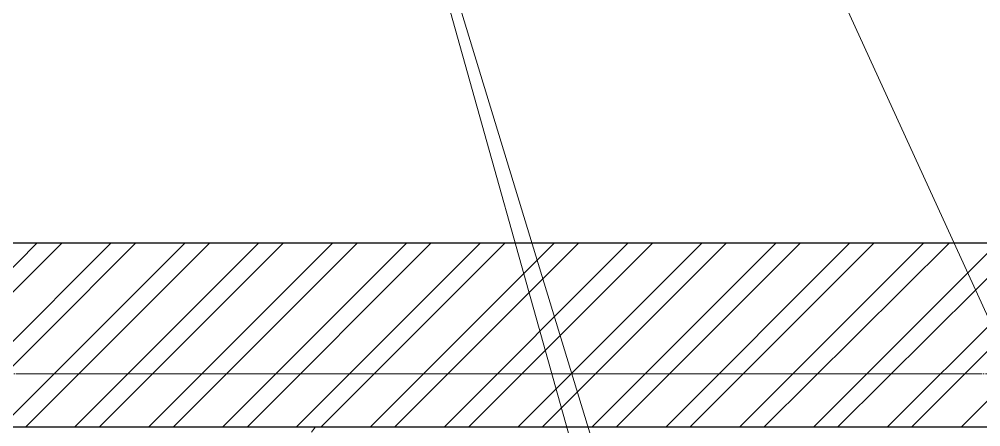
# Model space of a CAD drawing. Header units: millimetres. Extents: x -10178924 to 11692288, y -947381 to 58396.
# Drawn here: x 770277 to 773199, y -780951 to -779713 of the extents above; entities that cross this region are included whole.
import ezdxf

# ---------------------------------------------------------------- set-up
doc = ezdxf.new("R2010")
doc.units = ezdxf.units.MM
doc.linetypes.add('осевая', pattern=[50.8, 31.75, -6.35, 6.35, -6.35])
for name, color, linetype, true_color in [('PDF _Перегородки', 7, 'Continuous', 0x0037dd), ('PDF _Размеры осевые', 7, 'Continuous', 0x5d6970), ('PDF _штриховка', 7, 'Continuous', 0x95834a)]:
    doc.layers.add(name, color=color, linetype=linetype, true_color=true_color)
doc.layers.add('PDF _Стены.1', color=7, linetype='Continuous')
for name, color, linetype, lineweight in [('PDF _Текст', 7, 'Continuous', 5), ('Размеры осевые', 153, 'Continuous', 9), ('Стены.1', 7, 'Continuous', 25), ('ШТРИХОВКА', 252, 'Continuous', 15)]:
    doc.layers.add(name, color=color, linetype=linetype, lineweight=lineweight)

# ---------------------------------------------------------------- blocks, each defined once
blk = doc.blocks.new('A$C5282721b')
at = {"layer": 'ШТРИХОВКА', "ltscale": 100, "true_color": 0x000000, "transparency": 33554687}
h = blk.add_hatch(dxfattribs=at)
h.set_pattern_fill('ANSI31', color=18, scale=50)
h.set_pattern_definition([(45, (-79853.01, 26279.86), (-112.2532, 112.2532), [])])
h.paths.add_polyline_path([(54269.391, -3939.953), (54269.391, 398.057), (51072.983, 398.057), (51081.553, -161.943), (53709.571, -162.311), (53709.571, -3940.43)])
h.paths.add_polyline_path([(30340.503, -4591.943), (29940.503, -4591.943), (29940.683, -5161.423), (30340.683, -5161.423)])
h.paths.add_polyline_path([(29940.503, -3521.943), (30340.503, -3521.908), (30340.683, -162.311), (50990.793, -161.943), (51100, -161.943), (51100, 398.057), (29940.503, 398.057)])
at = {"layer": 'Размеры осевые', "color": 251, "linetype": 'осевая', "ltscale": 0.5, "transparency": 33554687}
blk.add_line((-9750, 0), (57900, 0), dxfattribs=at)
at = {"layer": 'Стены.1', "color": 18, "linetype": 'Continuous', "true_color": 0x000000, "transparency": 33554687, "flags": 128}
blk.add_lwpolyline([(-473.077, 398.057), (54269.391, 398.057)], dxfattribs=at)

msp = doc.modelspace()

# ---------------------------------------------------------------- linework, layer by layer
at = {"layer": 'PDF _Перегородки', "color": 5, "lineweight": 20}
msp.add_lwpolyline([(771165, -780968.2), (771177.7, -780951.3)], dxfattribs=at)
at = {"layer": 'PDF _Размеры осевые', "lineweight": 9}
for points in [[(770280.2, -780790.4), (770284.5, -780790.4), (770301.4, -780790.4)], [(770305.6, -780790.4), (770309.9, -780790.4), (770326.8, -780790.4)], [(770331, -780790.4), (770335.3, -780790.4), (770352.2, -780790.4)], [(770356.4, -780790.4), (770360.7, -780790.4), (770377.6, -780790.4)], [(770381.8, -780790.4), (770386.1, -780790.4), (770403, -780790.4)], [(770407.2, -780790.4), (770411.5, -780790.4), (770428.4, -780790.4)], [(770432.6, -780790.4), (770436.9, -780790.4), (770453.8, -780790.4)], [(770458, -780790.4), (770462.3, -780790.4), (770479.2, -780790.4)], [(770483.4, -780790.4), (770487.7, -780790.4), (770504.6, -780790.4)], [(770508.8, -780790.4), (770513.1, -780790.4), (770530, -780790.4)], [(770534.2, -780790.4), (770538.5, -780790.4), (770555.4, -780790.4)], [(770559.6, -780790.4), (770563.9, -780790.4), (770580.8, -780790.4)], [(770585, -780790.4), (770589.3, -780790.4), (770606.2, -780790.4)], [(770610.4, -780790.4), (770614.7, -780790.4), (770631.6, -780790.4)], [(770635.8, -780790.4), (770640.1, -780790.4), (770657, -780790.4)], [(770661.2, -780790.4), (770665.5, -780790.4), (770682.4, -780790.4)], [(770686.6, -780790.4), (770690.9, -780790.4), (770707.8, -780790.4)], [(770712, -780790.4), (770716.3, -780790.4), (770733.2, -780790.4)], [(770737.4, -780790.4), (770741.7, -780790.4), (770758.6, -780790.4)], [(770762.8, -780790.4), (770767.1, -780790.4), (770784, -780790.4)], [(770788.2, -780790.4), (770792.5, -780790.4), (770809.4, -780790.4)], [(770813.6, -780790.4), (770817.9, -780790.4), (770834.8, -780790.4)], [(770839, -780790.4), (770843.3, -780790.4), (770860.2, -780790.4)], [(770864.4, -780790.4), (770868.7, -780790.4), (770885.6, -780790.4)], [(770889.8, -780790.4), (770894.1, -780790.4), (770911, -780790.4)], [(770915.2, -780790.4), (770919.5, -780790.4), (770936.4, -780790.4)], [(770940.6, -780790.4), (770944.9, -780790.4), (770961.8, -780790.4)], [(770966, -780790.4), (770970.3, -780790.4), (770987.2, -780790.4)], [(770991.4, -780790.4), (770995.7, -780790.4), (771012.6, -780790.4)], [(771016.8, -780790.4), (771021.1, -780790.4), (771038, -780790.4)], [(771042.2, -780790.4), (771046.5, -780790.4), (771063.4, -780790.4)], [(771067.6, -780790.4), (771071.9, -780790.4), (771088.8, -780790.4)], [(771093, -780790.4), (771097.3, -780790.4), (771114.2, -780790.4)], [(771118.4, -780790.4), (771122.7, -780790.4), (771139.6, -780790.4)], [(771143.8, -780790.4), (771148.1, -780790.4), (771165, -780790.4)], [(771169.2, -780790.4), (771173.5, -780790.4), (771190.4, -780790.4)], [(771194.6, -780790.4), (771198.9, -780790.4), (771215.8, -780790.4)], [(771220, -780790.4), (771224.3, -780790.4), (771241.2, -780790.4)], [(771245.4, -780790.4), (771249.7, -780790.4), (771266.6, -780790.4)], [(771270.8, -780790.4), (771275.1, -780790.4), (771292, -780790.4)], [(771296.2, -780790.4), (771300.5, -780790.4), (771317.4, -780790.4)], [(771321.6, -780790.4), (771325.9, -780790.4), (771342.8, -780790.4)], [(771347, -780790.4), (771351.3, -780790.4), (771368.2, -780790.4)], [(771372.4, -780790.4), (771376.7, -780790.4), (771393.6, -780790.4)], [(771397.8, -780790.4), (771402.1, -780790.4), (771419, -780790.4)], [(771423.2, -780790.4), (771427.5, -780790.4), (771444.4, -780790.4)], [(771448.6, -780790.4), (771452.9, -780790.4), (771469.8, -780790.4)], [(771474, -780790.4), (771478.3, -780790.4), (771495.2, -780790.4)], [(771499.4, -780790.4), (771503.7, -780790.4), (771520.6, -780790.4)], [(771524.8, -780790.4), (771529.1, -780790.4), (771546, -780790.4)], [(771550.2, -780790.4), (771554.5, -780790.4), (771571.4, -780790.4)], [(771575.6, -780790.4), (771579.9, -780790.4), (771596.8, -780790.4)], [(771601, -780790.4), (771605.3, -780790.4), (771622.2, -780790.4)], [(771626.4, -780790.4), (771630.7, -780790.4), (771647.6, -780790.4)], [(771651.8, -780790.4), (771656.1, -780790.4), (771673, -780790.4)], [(771677.2, -780790.4), (771681.5, -780790.4), (771698.4, -780790.4)], [(771702.6, -780790.4), (771706.9, -780790.4), (771723.8, -780790.4)], [(771728, -780790.4), (771732.3, -780790.4), (771749.2, -780790.4)], [(771753.4, -780790.4), (771757.7, -780790.4), (771774.6, -780790.4)], [(771778.8, -780790.4), (771783.1, -780790.4), (771800, -780790.4)], [(771804.2, -780790.4), (771808.5, -780790.4), (771825.4, -780790.4)], [(771829.6, -780790.4), (771833.9, -780790.4), (771850.8, -780790.4)], [(771855, -780790.4), (771859.3, -780790.4), (771876.2, -780790.4)], [(771880.4, -780790.4), (771884.7, -780790.4), (771901.6, -780790.4)], [(771905.8, -780790.4), (771910.1, -780790.4), (771927, -780790.4)], [(771931.2, -780790.4), (771935.5, -780790.4), (771952.4, -780790.4)], [(771956.6, -780790.4), (771960.9, -780790.4), (771977.8, -780790.4)], [(771982, -780790.4), (771986.3, -780790.4), (772003.2, -780790.4)], [(772007.4, -780790.4), (772011.7, -780790.4), (772028.6, -780790.4)], [(772032.8, -780790.4), (772037.1, -780790.4), (772054, -780790.4)], [(772058.2, -780790.4), (772062.5, -780790.4), (772079.4, -780790.4)], [(772083.6, -780790.4), (772087.9, -780790.4), (772104.8, -780790.4)], [(772109, -780790.4), (772113.3, -780790.4), (772130.2, -780790.4)], [(772134.4, -780790.4), (772138.7, -780790.4), (772155.6, -780790.4)], [(772159.8, -780790.4), (772164.1, -780790.4), (772181, -780790.4)], [(772185.2, -780790.4), (772189.5, -780790.4), (772206.4, -780790.4)], [(772210.6, -780790.4), (772214.9, -780790.4), (772231.8, -780790.4)], [(772236, -780790.4), (772240.3, -780790.4), (772257.2, -780790.4)], [(772261.4, -780790.4), (772265.7, -780790.4), (772282.6, -780790.4)], [(772286.8, -780790.4), (772291.1, -780790.4), (772308, -780790.4)], [(772312.2, -780790.4), (772316.5, -780790.4), (772333.4, -780790.4)], [(772337.6, -780790.4), (772341.9, -780790.4), (772358.8, -780790.4)], [(772363, -780790.4), (772367.3, -780790.4), (772384.2, -780790.4)], [(772388.4, -780790.4), (772392.7, -780790.4), (772409.6, -780790.4)], [(772413.8, -780790.4), (772418.1, -780790.4), (772435, -780790.4)], [(772439.2, -780790.4), (772443.5, -780790.4), (772460.4, -780790.4)], [(772464.6, -780790.4), (772468.9, -780790.4), (772485.8, -780790.4)], [(772490, -780790.4), (772494.3, -780790.4), (772511.2, -780790.4)], [(772515.4, -780790.4), (772519.7, -780790.4), (772536.6, -780790.4)], [(772540.8, -780790.4), (772545.1, -780790.4), (772562, -780790.4)], [(772566.2, -780790.4), (772570.5, -780790.4), (772587.4, -780790.4)], [(772591.6, -780790.4), (772595.9, -780790.4), (772612.8, -780790.4)], [(772617, -780790.4), (772621.3, -780790.4), (772638.2, -780790.4)], [(772642.4, -780790.4), (772646.7, -780790.4), (772663.6, -780790.4)], [(772667.8, -780790.4), (772672.1, -780790.4), (772689, -780790.4)], [(772693.2, -780790.4), (772697.5, -780790.4), (772714.4, -780790.4)], [(772718.6, -780790.4), (772722.9, -780790.4), (772739.8, -780790.4)], [(772744, -780790.4), (772748.3, -780790.4), (772765.2, -780790.4)], [(772769.4, -780790.4), (772773.7, -780790.4), (772790.6, -780790.4)], [(772794.8, -780790.4), (772799.1, -780790.4), (772816, -780790.4)], [(772820.2, -780790.4), (772824.5, -780790.4), (772841.4, -780790.4)], [(772845.6, -780790.4), (772849.9, -780790.4), (772866.8, -780790.4)], [(772871, -780790.4), (772875.3, -780790.4), (772892.2, -780790.4)], [(772896.4, -780790.4), (772900.7, -780790.4), (772917.6, -780790.4)], [(772921.8, -780790.4), (772926.1, -780790.4), (772943, -780790.4)], [(772947.2, -780790.4), (772951.5, -780790.4), (772968.4, -780790.4)], [(772972.6, -780790.4), (772976.9, -780790.4), (772993.8, -780790.4)], [(772998, -780790.4), (773002.3, -780790.4), (773019.2, -780790.4)], [(773023.4, -780790.4), (773027.7, -780790.4), (773044.6, -780790.4)], [(773048.8, -780790.4), (773053.1, -780790.4), (773070, -780790.4)], [(773074.2, -780790.4), (773078.5, -780790.4), (773095.4, -780790.4)], [(773099.6, -780790.4), (773103.9, -780790.4), (773120.8, -780790.4)], [(773125, -780790.4), (773129.3, -780790.4), (773146.2, -780790.4)], [(773150.4, -780790.4), (773154.7, -780790.4), (773171.6, -780790.4)], [(773175.8, -780790.4), (773180.1, -780790.4), (773197, -780790.4)]]:
    msp.add_lwpolyline(points, dxfattribs=at)
at = {"layer": 'PDF _Стены.1', "lineweight": 25}
for points in [[(721884.4, -780392.5), (776623.8, -780392.5)], [(722443.2, -780951.3), (776060.8, -780951.3)], [(770229.4, -780951.3), (773218.1, -780951.3)]]:
    msp.add_lwpolyline(points, dxfattribs=at)
at = {"layer": 'PDF _Текст'}
for points in [[(773997.1, -782314.5), (771347.1, -776523.4), (771245.5, -776523.4), (768544.8, -776523.4)], [(772591.6, -782873.3), (771207.4, -778335.3), (773044.6, -784888.3)]]:
    msp.add_lwpolyline(points, dxfattribs=at)
at = {"layer": 'PDF _штриховка', "color": 251, "lineweight": 5, "true_color": 0x636466}
for points in [[(769848.4, -780951.3), (770407.2, -780392.5)], [(770072.8, -780951.3), (770631.6, -780392.5)], [(770297.2, -780951.3), (770855.9, -780392.5)], [(770521.5, -780951.3), (771080.3, -780392.5)], [(770745.9, -780951.3), (771304.7, -780392.5)], [(770970.3, -780951.3), (771529, -780392.5)], [(771194.6, -780951.3), (771753.4, -780392.5)], [(771419, -780951.3), (771977.8, -780392.5)], [(771643.4, -780951.3), (772202.1, -780392.5)], [(771867.7, -780951.3), (772426.5, -780392.5)], [(772092.1, -780951.3), (772650.9, -780392.5)], [(772316.5, -780951.3), (772875.3, -780392.5)], [(772540.8, -780951.3), (773103.9, -780392.5)], [(772765.2, -780951.3), (773328.2, -780392.5)], [(772989.6, -780951.3), (773429.8, -780511.1)]]:
    msp.add_lwpolyline(points, dxfattribs=at)

# ---------------------------------------------------------------- block references
msp.add_blockref('A$C5282721b', (722358.6, -780790.4))

doc.saveas('drawing.dxf')
